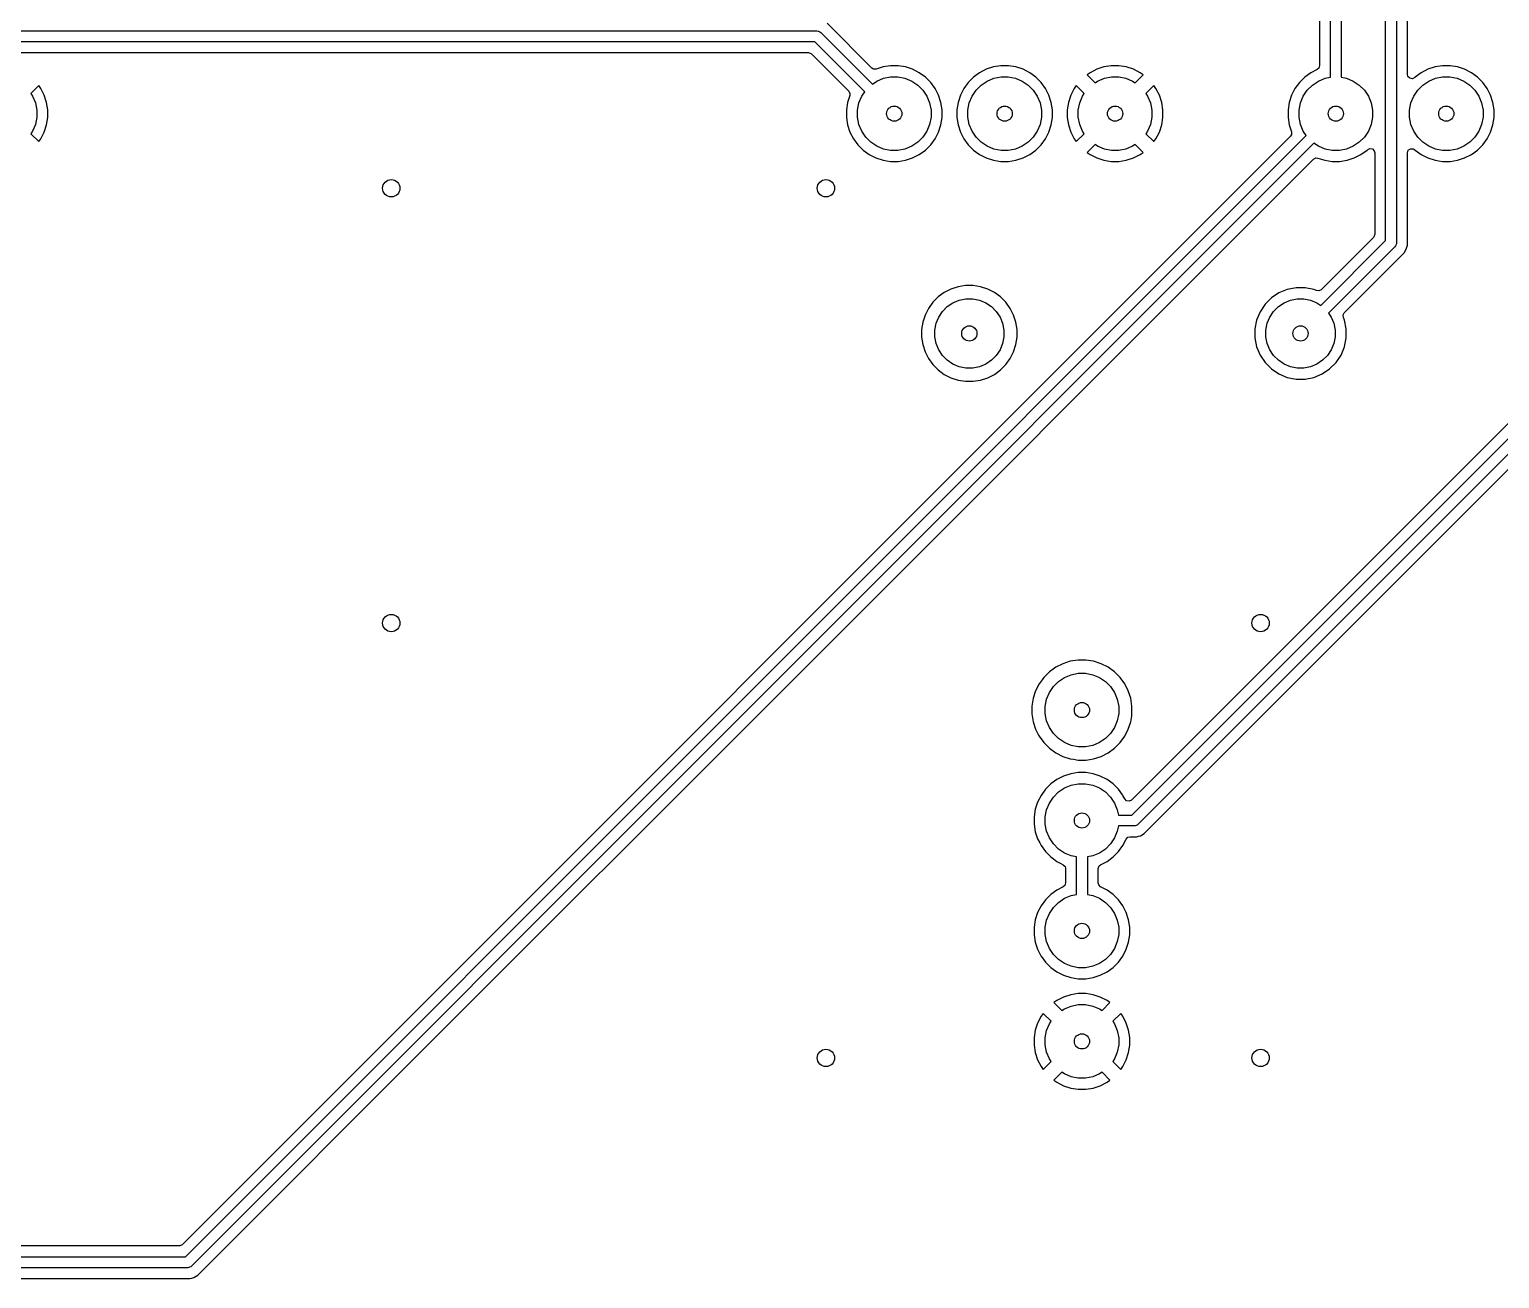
# Model space of a CAD drawing. Extents: x 0 to 130, y -140 to 0.
# Drawn here: x 79.17 to 113, y -105.08 to -76.35 of the extents above; entities that cross this region are included whole.
import ezdxf

# ---------------------------------------------------------------- set-up
doc = ezdxf.new("R2010")
doc.units = 0
doc.layers.add('BLACK', color=7, linetype='CONTINUOUS')

msp = doc.modelspace()

# ---------------------------------------------------------------- linework, layer by layer
at = {"layer": 'BLACK', "linetype": 'CONTINUOUS'}
for p, q in [((110.377, -81.204024), (110.377, -64.492776)), ((110.627, -64.441), (110.627, -81.2558)), ((110.8775, -77.383151), (110.8775, -64.697545)), ((108.8565, -75.369264), (108.8565, -77.179539)), ((109.107, -77.446384), (109.107, -75.108481)), ((109.357, -75.108481), (109.357, -77.446384)), ((61.605604, -76.381), (97.294, -76.381)), ((97.294, -76.381), (97.318386, -76.383402)), ((97.318386, -76.383402), (97.318387, -76.383402)), ((97.318387, -76.383402), (97.331584, -76.388868)), ((97.331584, -76.388868), (97.363446, -76.402066)), ((97.363446, -76.402066), (97.363451, -76.402071)), ((97.363451, -76.402071), (97.382388, -76.417612)), ((97.382388, -76.417612), (98.568104, -77.603328)), ((98.556547, -77.23751), (97.524563, -76.205526)), ((97.242224, -76.631), (61.65738, -76.631)), ((98.391328, -77.780104), (97.242224, -76.631)), ((61.802149, -76.8815), (97.097455, -76.8815)), ((97.097455, -76.8815), (97.155646, -76.900407)), ((97.155646, -76.900407), (97.167459, -76.910496)), ((97.167459, -76.910496), (98.02551, -77.768547)), ((98.595959, -77.261661), (98.556547, -77.23751)), ((98.657144, -77.261661), (98.595959, -77.261661)), ((98.814301, -77.210597), (98.657144, -77.261661)), ((98.985386, -77.1835), (98.814301, -77.210597)), ((98.825258, -77.470601), (98.988685, -77.438093)), ((98.985389, -77.1835), (98.985386, -77.1835)), ((99.158611, -77.1835), (98.985389, -77.1835)), ((98.988685, -77.438093), (99.155315, -77.438093)), ((99.155315, -77.438093), (99.318742, -77.470601)), ((99.158614, -77.1835), (99.158611, -77.1835)), ((99.329702, -77.210597), (99.158614, -77.1835)), ((99.329706, -77.210598), (99.329702, -77.210597)), ((99.494438, -77.264123), (99.329706, -77.210598)), ((99.494441, -77.264125), (99.494438, -77.264123)), ((99.648785, -77.342766), (99.494441, -77.264125)), ((99.648787, -77.342767), (99.648785, -77.342766)), ((99.648788, -77.342768), (99.648787, -77.342767)), ((99.788928, -77.444586), (99.648788, -77.342768)), ((99.911414, -77.567072), (99.788928, -77.444586)), ((100.895073, -77.444585), (100.772585, -77.567073)), ((101.035214, -77.342766), (100.895073, -77.444585)), ((101.189558, -77.264125), (101.035214, -77.342766)), ((101.189561, -77.264123), (101.189558, -77.264125)), ((101.354293, -77.210598), (101.189561, -77.264123)), ((101.354297, -77.210597), (101.354293, -77.210598)), ((101.525386, -77.1835), (101.354297, -77.210597)), ((101.365258, -77.470601), (101.528685, -77.438093)), ((101.525389, -77.1835), (101.525386, -77.1835)), ((101.698611, -77.1835), (101.525389, -77.1835)), ((101.528685, -77.438093), (101.695315, -77.438093)), ((101.695315, -77.438093), (101.858742, -77.470601)), ((101.698614, -77.1835), (101.698611, -77.1835)), ((101.869702, -77.210597), (101.698614, -77.1835)), ((101.869706, -77.210598), (101.869702, -77.210597)), ((102.034438, -77.264123), (101.869706, -77.210598)), ((102.034441, -77.264125), (102.034438, -77.264123)), ((102.188785, -77.342766), (102.034441, -77.264125)), ((102.188787, -77.342767), (102.188785, -77.342766)), ((102.188788, -77.342768), (102.188787, -77.342767)), ((102.328928, -77.444586), (102.188788, -77.342768)), ((102.451414, -77.567072), (102.328928, -77.444586)), ((103.575473, -77.343196), (103.507829, -77.392341)), ((103.507829, -77.392341), (103.690493, -77.575005)), ((103.729751, -77.264588), (103.575473, -77.343196)), ((103.89442, -77.211084), (103.729751, -77.264588)), ((104.065425, -77.184), (103.89442, -77.211084)), ((103.905258, -77.470601), (104.068685, -77.438093)), ((104.238575, -77.184), (104.065425, -77.184)), ((104.068685, -77.438093), (104.235315, -77.438093)), ((104.235315, -77.438093), (104.398742, -77.470601)), ((104.409579, -77.211084), (104.238575, -77.184)), ((104.574248, -77.264588), (104.409579, -77.211084)), ((104.728523, -77.343195), (104.574248, -77.264588)), ((104.613505, -77.575004), (104.796169, -77.392341)), ((104.796169, -77.392341), (104.728523, -77.343195)), ((108.515073, -77.444585), (108.392585, -77.567073)), ((108.655214, -77.342766), (108.515073, -77.444585)), ((108.802445, -77.267749), (108.655214, -77.342766)), ((108.837593, -77.23773), (108.802445, -77.267749)), ((108.8565, -77.179539), (108.837593, -77.23773)), ((108.985258, -77.470601), (109.107, -77.446384)), ((109.357, -77.446384), (109.478742, -77.470601)), ((110.88829, -77.428096), (110.8775, -77.383151)), ((110.931555, -77.471361), (110.88829, -77.428096)), ((111.046501, -77.453156), (110.991987, -77.480932)), ((111.055072, -77.444586), (111.046501, -77.453156)), ((111.059537, -77.441342), (111.055072, -77.444586)), ((111.195214, -77.342766), (111.059537, -77.441342)), ((111.349558, -77.264125), (111.195214, -77.342766)), ((111.349561, -77.264123), (111.349558, -77.264125)), ((111.514293, -77.210598), (111.349561, -77.264123)), ((111.514297, -77.210597), (111.514293, -77.210598)), ((111.685386, -77.1835), (111.514297, -77.210597)), ((111.525258, -77.470601), (111.688685, -77.438093)), ((111.685389, -77.1835), (111.685386, -77.1835)), ((111.858611, -77.1835), (111.685389, -77.1835)), ((111.688685, -77.438093), (111.855315, -77.438093)), ((111.855315, -77.438093), (112.018742, -77.470601)), ((111.858614, -77.1835), (111.858611, -77.1835)), ((112.029702, -77.210597), (111.858614, -77.1835)), ((112.029706, -77.210598), (112.029702, -77.210597)), ((112.194438, -77.264123), (112.029706, -77.210598)), ((112.194441, -77.264125), (112.194438, -77.264123)), ((112.348785, -77.342766), (112.194441, -77.264125)), ((112.348787, -77.342767), (112.348785, -77.342766)), ((112.348788, -77.342768), (112.348787, -77.342767)), ((112.488928, -77.444586), (112.348788, -77.342768)), ((112.611414, -77.567072), (112.488928, -77.444586)), ((79.389657, -77.639829), (79.206993, -77.822491)), ((79.438801, -77.707471), (79.389657, -77.639829)), ((79.438804, -77.707475), (79.438801, -77.707471)), ((79.517411, -77.861751), (79.438804, -77.707475)), ((98.02551, -77.768547), (98.053287, -77.823064)), ((98.322367, -77.883313), (98.391328, -77.780104)), ((98.568104, -77.603328), (98.671313, -77.534367)), ((98.671313, -77.534367), (98.825258, -77.470601)), ((99.318742, -77.470601), (99.472687, -77.534367)), ((99.472687, -77.534367), (99.611234, -77.626941)), ((99.611234, -77.626941), (99.729059, -77.744766)), ((99.729059, -77.744766), (99.821633, -77.883313)), ((100.013232, -77.707212), (99.911414, -77.567072)), ((100.091873, -77.861555), (100.013232, -77.707212)), ((100.670766, -77.707214), (100.592125, -77.861558)), ((100.772585, -77.567073), (100.670766, -77.707214)), ((100.862367, -77.883313), (100.954941, -77.744766)), ((100.954941, -77.744766), (101.072766, -77.626941)), ((101.072766, -77.626941), (101.211313, -77.534367)), ((101.211313, -77.534367), (101.365258, -77.470601)), ((101.858742, -77.470601), (102.012687, -77.534367)), ((102.012687, -77.534367), (102.151234, -77.626941)), ((102.151234, -77.626941), (102.269059, -77.744766)), ((102.269059, -77.744766), (102.361633, -77.883313)), ((102.553232, -77.707212), (102.451414, -77.567072)), ((102.631873, -77.861555), (102.553232, -77.707212)), ((103.211196, -77.707473), (103.132588, -77.861751)), ((103.26034, -77.639829), (103.211196, -77.707473)), ((103.443005, -77.822493), (103.26034, -77.639829)), ((103.690493, -77.575005), (103.751313, -77.534367)), ((103.751313, -77.534367), (103.905258, -77.470601)), ((104.398742, -77.470601), (104.552687, -77.534367)), ((104.552687, -77.534367), (104.613505, -77.575004)), ((105.043657, -77.639829), (104.860993, -77.822491)), ((105.092801, -77.707471), (105.043657, -77.639829)), ((105.092804, -77.707475), (105.092801, -77.707471)), ((105.171411, -77.861751), (105.092804, -77.707475)), ((108.290766, -77.707214), (108.212125, -77.861558)), ((108.392585, -77.567073), (108.290766, -77.707214)), ((108.482367, -77.883313), (108.574941, -77.744766)), ((108.574941, -77.744766), (108.692766, -77.626941)), ((108.692766, -77.626941), (108.831313, -77.534367)), ((108.831313, -77.534367), (108.985258, -77.470601)), ((109.478742, -77.470601), (109.632687, -77.534367)), ((109.632687, -77.534367), (109.771234, -77.626941)), ((109.771234, -77.626941), (109.889059, -77.744766)), ((109.889059, -77.744766), (109.981633, -77.883313)), ((110.991987, -77.480932), (110.931555, -77.471361)), ((111.022367, -77.883313), (111.114941, -77.744766)), ((111.114941, -77.744766), (111.232766, -77.626941)), ((111.232766, -77.626941), (111.371313, -77.534367)), ((111.371313, -77.534367), (111.525258, -77.470601)), ((112.018742, -77.470601), (112.172687, -77.534367)), ((112.172687, -77.534367), (112.311234, -77.626941)), ((112.311234, -77.626941), (112.429059, -77.744766)), ((112.429059, -77.744766), (112.521633, -77.883313)), ((112.713232, -77.707212), (112.611414, -77.567072)), ((112.791873, -77.861555), (112.713232, -77.707212)), ((79.206993, -77.822491), (79.247633, -77.883313)), ((79.247633, -77.883313), (79.311399, -78.037258)), ((79.311399, -78.037258), (79.343907, -78.200685)), ((79.570915, -78.02642), (79.517411, -77.861751)), ((79.598, -78.197424), (79.570915, -78.02642)), ((97.998597, -78.026301), (97.9715, -78.197385)), ((98.049661, -77.869144), (97.998597, -78.026301)), ((98.053287, -77.823064), (98.049661, -77.869144)), ((98.226093, -78.200685), (98.258601, -78.037258)), ((98.258601, -78.037258), (98.322367, -77.883313)), ((99.821633, -77.883313), (99.885399, -78.037258)), ((99.885399, -78.037258), (99.917907, -78.200685)), ((100.091873, -77.861557), (100.091873, -77.861555)), ((100.091874, -77.861558), (100.091873, -77.861557)), ((100.091876, -77.861561), (100.091874, -77.861558)), ((100.145401, -78.026293), (100.091876, -77.861561)), ((100.145402, -78.026297), (100.145401, -78.026293)), ((100.1725, -78.197385), (100.145402, -78.026297)), ((100.538597, -78.026297), (100.5115, -78.197385)), ((100.538598, -78.026293), (100.538597, -78.026297)), ((100.592123, -77.861561), (100.538598, -78.026293)), ((100.592125, -77.861558), (100.592123, -77.861561)), ((100.766093, -78.200685), (100.798601, -78.037258)), ((100.798601, -78.037258), (100.862367, -77.883313)), ((102.361633, -77.883313), (102.425399, -78.037258)), ((102.425399, -78.037258), (102.457907, -78.200685)), ((102.631873, -77.861557), (102.631873, -77.861555)), ((102.631874, -77.861558), (102.631873, -77.861557)), ((102.631876, -77.861561), (102.631874, -77.861558)), ((102.685401, -78.026293), (102.631876, -77.861561)), ((102.685402, -78.026297), (102.685401, -78.026293)), ((102.7125, -78.197385), (102.685402, -78.026297)), ((103.079084, -78.02642), (103.052, -78.197424)), ((103.132588, -77.861751), (103.079084, -78.02642)), ((103.306093, -78.200685), (103.338601, -78.037258)), ((103.338601, -78.037258), (103.402367, -77.883313)), ((103.402367, -77.883313), (103.443005, -77.822493)), ((104.860993, -77.822491), (104.901633, -77.883313)), ((104.901633, -77.883313), (104.965399, -78.037258)), ((104.965399, -78.037258), (104.997907, -78.200685)), ((105.224915, -78.02642), (105.171411, -77.861751)), ((105.252, -78.197424), (105.224915, -78.02642)), ((108.158597, -78.026297), (108.1315, -78.197385)), ((108.158598, -78.026293), (108.158597, -78.026297)), ((108.212123, -77.861561), (108.158598, -78.026293)), ((108.212125, -77.861558), (108.212123, -77.861561)), ((108.386093, -78.200685), (108.418601, -78.037258)), ((108.418601, -78.037258), (108.482367, -77.883313)), ((109.981633, -77.883313), (110.045399, -78.037258)), ((110.045399, -78.037258), (110.077907, -78.200685)), ((110.926093, -78.200685), (110.958601, -78.037258)), ((110.958601, -78.037258), (111.022367, -77.883313)), ((112.521633, -77.883313), (112.585399, -78.037258)), ((112.585399, -78.037258), (112.617907, -78.200685)), ((112.791873, -77.861557), (112.791873, -77.861555)), ((112.791874, -77.861558), (112.791873, -77.861557)), ((112.791876, -77.861561), (112.791874, -77.861558)), ((112.845401, -78.026293), (112.791876, -77.861561)), ((112.845402, -78.026297), (112.845401, -78.026293)), ((112.8725, -78.197385), (112.845402, -78.026297)), ((79.343907, -78.367315), (79.311399, -78.530742)), ((79.343907, -78.200685), (79.343907, -78.367315)), ((79.570915, -78.541579), (79.598, -78.370575)), ((79.598, -78.370575), (79.598, -78.197424)), ((97.9715, -78.197385), (97.9715, -78.370614)), ((97.9715, -78.370614), (97.998597, -78.541702)), ((98.226093, -78.367315), (98.226093, -78.200685)), ((98.258601, -78.530742), (98.226093, -78.367315)), ((99.917907, -78.367315), (99.885399, -78.530742)), ((99.917907, -78.200685), (99.917907, -78.367315)), ((100.145402, -78.541702), (100.1725, -78.370614)), ((100.1725, -78.370614), (100.1725, -78.197385)), ((100.5115, -78.197385), (100.5115, -78.370614)), ((100.5115, -78.370614), (100.538597, -78.541702)), ((100.766093, -78.367315), (100.766093, -78.200685)), ((100.798601, -78.530742), (100.766093, -78.367315)), ((102.457907, -78.367315), (102.425399, -78.530742)), ((102.457907, -78.200685), (102.457907, -78.367315)), ((102.685402, -78.541702), (102.7125, -78.370614)), ((102.7125, -78.197424), (102.7125, -78.197385)), ((102.7125, -78.370614), (102.7125, -78.197424)), ((103.052, -78.197424), (103.052, -78.370575)), ((103.052, -78.370575), (103.079084, -78.541579)), ((103.306093, -78.367315), (103.306093, -78.200685)), ((103.338601, -78.530742), (103.306093, -78.367315)), ((104.997907, -78.367315), (104.965399, -78.530742)), ((104.997907, -78.200685), (104.997907, -78.367315)), ((105.224915, -78.541579), (105.252, -78.370575)), ((105.252, -78.370575), (105.252, -78.197424)), ((108.1315, -78.197385), (108.1315, -78.370614)), ((108.1315, -78.370614), (108.158597, -78.541698)), ((108.386093, -78.367315), (108.386093, -78.200685)), ((108.418601, -78.530742), (108.386093, -78.367315)), ((110.077907, -78.367315), (110.045399, -78.530742)), ((110.077907, -78.200685), (110.077907, -78.367315)), ((110.926093, -78.367315), (110.926093, -78.200685)), ((110.958601, -78.530742), (110.926093, -78.367315)), ((112.617907, -78.367315), (112.585399, -78.530742)), ((112.617907, -78.200685), (112.617907, -78.367315)), ((112.845402, -78.541702), (112.8725, -78.370614)), ((112.8725, -78.197424), (112.8725, -78.197385)), ((112.8725, -78.370614), (112.8725, -78.197424)), ((79.247633, -78.684687), (79.206994, -78.745506)), ((79.206994, -78.745506), (79.389657, -78.928169)), ((79.311399, -78.530742), (79.247633, -78.684687)), ((79.438805, -78.860522), (79.517411, -78.706248)), ((79.517411, -78.706248), (79.570915, -78.541579)), ((108.185509, -78.799452), (82.689459, -104.295504)), ((82.764224, -104.575), (108.551328, -78.787894)), ((97.998597, -78.541702), (97.998598, -78.541706)), ((97.998598, -78.541706), (98.052123, -78.706438)), ((98.052123, -78.706438), (98.052125, -78.706441)), ((98.052125, -78.706441), (98.052126, -78.706444)), ((98.052126, -78.706444), (98.052127, -78.706445)), ((98.052127, -78.706445), (98.130768, -78.860788)), ((98.322367, -78.684687), (98.258601, -78.530742)), ((98.414941, -78.823234), (98.322367, -78.684687)), ((99.821633, -78.684687), (99.729059, -78.823234)), ((99.885399, -78.530742), (99.821633, -78.684687)), ((100.013232, -78.860788), (100.091873, -78.706445)), ((100.091873, -78.706445), (100.091874, -78.70644)), ((100.091874, -78.70644), (100.091876, -78.706438)), ((100.091876, -78.706438), (100.145401, -78.541706)), ((100.145401, -78.541706), (100.145402, -78.541702)), ((100.538597, -78.541702), (100.538598, -78.541706)), ((100.538598, -78.541706), (100.592123, -78.706438)), ((100.592123, -78.706438), (100.592125, -78.706441)), ((100.592125, -78.706441), (100.592126, -78.706444)), ((100.592126, -78.706444), (100.592127, -78.706445)), ((100.592127, -78.706445), (100.670768, -78.860788)), ((100.862367, -78.684687), (100.798601, -78.530742)), ((100.954941, -78.823234), (100.862367, -78.684687)), ((102.361633, -78.684687), (102.269059, -78.823234)), ((102.425399, -78.530742), (102.361633, -78.684687)), ((102.553232, -78.860788), (102.631873, -78.706445)), ((102.631873, -78.706445), (102.631874, -78.70644)), ((102.631874, -78.70644), (102.631876, -78.706438)), ((102.631876, -78.706438), (102.685401, -78.541706)), ((102.685401, -78.541706), (102.685402, -78.541702)), ((103.079084, -78.541579), (103.132588, -78.706248)), ((103.132588, -78.706248), (103.211195, -78.860523)), ((103.260341, -78.928169), (103.443004, -78.745505)), ((103.402367, -78.684687), (103.338601, -78.530742)), ((103.443004, -78.745505), (103.402367, -78.684687)), ((104.901633, -78.684687), (104.860994, -78.745506)), ((104.860994, -78.745506), (105.043657, -78.928169)), ((104.965399, -78.530742), (104.901633, -78.684687)), ((105.092805, -78.860522), (105.171411, -78.706248)), ((105.171411, -78.706248), (105.224915, -78.541579)), ((108.158597, -78.541698), (108.20966, -78.698855)), ((108.20966, -78.760041), (108.185509, -78.799452)), ((108.20966, -78.698855), (108.20966, -78.760041)), ((108.482367, -78.684687), (108.418601, -78.530742)), ((108.551328, -78.787894), (108.482367, -78.684687)), ((109.981633, -78.684687), (109.889059, -78.823234)), ((110.045399, -78.530742), (109.981633, -78.684687)), ((111.022367, -78.684687), (110.958601, -78.530742)), ((111.114941, -78.823234), (111.022367, -78.684687)), ((112.521633, -78.684687), (112.429059, -78.823234)), ((112.585399, -78.530742), (112.521633, -78.684687)), ((112.713232, -78.860788), (112.791873, -78.706445)), ((112.791873, -78.706445), (112.791874, -78.70644)), ((112.791874, -78.70644), (112.791876, -78.706438)), ((112.791876, -78.706438), (112.845401, -78.541706)), ((112.845401, -78.541706), (112.845402, -78.541702)), ((79.389657, -78.928169), (79.438805, -78.860522)), ((108.728105, -78.964671), (82.904388, -104.788388)), ((98.130768, -78.860788), (98.232586, -79.000928)), ((98.232586, -79.000928), (98.355072, -79.123414)), ((98.355072, -79.123414), (98.495212, -79.225232)), ((98.532766, -78.941059), (98.414941, -78.823234)), ((98.671313, -79.033633), (98.532766, -78.941059)), ((98.825258, -79.097399), (98.671313, -79.033633)), ((98.988685, -79.129907), (98.825258, -79.097399)), ((99.155315, -79.129907), (98.988685, -79.129907)), ((99.318742, -79.097399), (99.155315, -79.129907)), ((99.472687, -79.033633), (99.318742, -79.097399)), ((99.611234, -78.941059), (99.472687, -79.033633)), ((99.729059, -78.823234), (99.611234, -78.941059)), ((99.648788, -79.225232), (99.788928, -79.123414)), ((99.788928, -79.123414), (99.911414, -79.000928)), ((99.911414, -79.000928), (100.013232, -78.860788)), ((100.670768, -78.860788), (100.772586, -79.000928)), ((100.772586, -79.000928), (100.895072, -79.123414)), ((100.895072, -79.123414), (101.035212, -79.225232)), ((101.072766, -78.941059), (100.954941, -78.823234)), ((101.211313, -79.033633), (101.072766, -78.941059)), ((101.365258, -79.097399), (101.211313, -79.033633)), ((101.528685, -79.129907), (101.365258, -79.097399)), ((101.695315, -79.129907), (101.528685, -79.129907)), ((101.858742, -79.097399), (101.695315, -79.129907)), ((102.012687, -79.033633), (101.858742, -79.097399)), ((102.151234, -78.941059), (102.012687, -79.033633)), ((102.269059, -78.823234), (102.151234, -78.941059)), ((102.188788, -79.225232), (102.328928, -79.123414)), ((102.328928, -79.123414), (102.451414, -79.000928)), ((102.451414, -79.000928), (102.553232, -78.860788)), ((103.211195, -78.860523), (103.260341, -78.928169)), ((103.690491, -78.992993), (103.507829, -79.175657)), ((103.751313, -79.033633), (103.690491, -78.992993)), ((103.905258, -79.097399), (103.751313, -79.033633)), ((104.068685, -79.129907), (103.905258, -79.097399)), ((104.235315, -79.129907), (104.068685, -79.129907)), ((104.398742, -79.097399), (104.235315, -79.129907)), ((104.552687, -79.033633), (104.398742, -79.097399)), ((104.613506, -78.992994), (104.552687, -79.033633)), ((104.796169, -79.175657), (104.613506, -78.992994)), ((105.043657, -78.928169), (105.092805, -78.860522)), ((108.831313, -79.033633), (108.728105, -78.964671)), ((108.985258, -79.097399), (108.831313, -79.033633)), ((109.148685, -79.129907), (108.985258, -79.097399)), ((109.315315, -79.129907), (109.148685, -79.129907)), ((109.478742, -79.097399), (109.315315, -79.129907)), ((109.632687, -79.033633), (109.478742, -79.097399)), ((109.771234, -78.941059), (109.632687, -79.033633)), ((109.889059, -78.823234), (109.771234, -78.941059)), ((109.808788, -79.225232), (109.948928, -79.123414)), ((109.948928, -79.123414), (109.957498, -79.114843)), ((109.957498, -79.114843), (110.012013, -79.087068)), ((110.012013, -79.087068), (110.072445, -79.096639)), ((110.072445, -79.096639), (110.11571, -79.139904)), ((110.11571, -79.139904), (110.1265, -79.184849)), ((110.8775, -79.184849), (110.896407, -79.126658)), ((110.896407, -79.126658), (110.945907, -79.090694)), ((110.945907, -79.090694), (111.007093, -79.090694)), ((111.007093, -79.090694), (111.046501, -79.114843)), ((111.046501, -79.114843), (111.055072, -79.123414)), ((111.055072, -79.123414), (111.195212, -79.225232)), ((111.232766, -78.941059), (111.114941, -78.823234)), ((111.371313, -79.033633), (111.232766, -78.941059)), ((111.525258, -79.097399), (111.371313, -79.033633)), ((111.688685, -79.129907), (111.525258, -79.097399)), ((111.855315, -79.129907), (111.688685, -79.129907)), ((112.018742, -79.097399), (111.855315, -79.129907)), ((112.172687, -79.033633), (112.018742, -79.097399)), ((112.311234, -78.941059), (112.172687, -79.033633)), ((112.429059, -78.823234), (112.311234, -78.941059)), ((112.348788, -79.225232), (112.488928, -79.123414)), ((112.488928, -79.123414), (112.611414, -79.000928)), ((112.611414, -79.000928), (112.713232, -78.860788)), ((96.137586, -91.90945), (108.716548, -79.330487)), ((98.495212, -79.225232), (98.649555, -79.303873)), ((98.649555, -79.303873), (98.649557, -79.303873)), ((98.649557, -79.303873), (98.649558, -79.303874)), ((98.649558, -79.303874), (98.649561, -79.303876)), ((98.649561, -79.303876), (98.814293, -79.357401)), ((98.814293, -79.357401), (98.814297, -79.357402)), ((98.814297, -79.357402), (98.985386, -79.3845)), ((98.985386, -79.3845), (98.985389, -79.3845)), ((98.985389, -79.3845), (99.158614, -79.3845)), ((99.158614, -79.3845), (99.329702, -79.357402)), ((99.329702, -79.357402), (99.329706, -79.357401)), ((99.329706, -79.357401), (99.494438, -79.303876)), ((99.494438, -79.303876), (99.49444, -79.303874)), ((99.49444, -79.303874), (99.494445, -79.303873)), ((99.494445, -79.303873), (99.648788, -79.225232)), ((101.035212, -79.225232), (101.189555, -79.303873)), ((101.189555, -79.303873), (101.189557, -79.303873)), ((101.189557, -79.303873), (101.189558, -79.303874)), ((101.189558, -79.303874), (101.189561, -79.303876)), ((101.189561, -79.303876), (101.354293, -79.357401)), ((101.354293, -79.357401), (101.354297, -79.357402)), ((101.354297, -79.357402), (101.525386, -79.3845)), ((101.525386, -79.3845), (101.525389, -79.3845)), ((101.525389, -79.3845), (101.698614, -79.3845)), ((101.698614, -79.3845), (101.869702, -79.357402)), ((101.869702, -79.357402), (101.869706, -79.357401)), ((101.869706, -79.357401), (102.034438, -79.303876)), ((102.034438, -79.303876), (102.03444, -79.303874)), ((102.03444, -79.303874), (102.034445, -79.303873)), ((102.034445, -79.303873), (102.188788, -79.225232)), ((103.507829, -79.175657), (103.575471, -79.224801)), ((103.575471, -79.224801), (103.575475, -79.224804)), ((103.575475, -79.224804), (103.729751, -79.303411)), ((103.729751, -79.303411), (103.89442, -79.356915)), ((103.89442, -79.356915), (104.065425, -79.384)), ((104.065425, -79.384), (104.238575, -79.384)), ((104.238575, -79.384), (104.409579, -79.356915)), ((104.409579, -79.356915), (104.574248, -79.303411)), ((104.574248, -79.303411), (104.728522, -79.224805)), ((104.728522, -79.224805), (104.796169, -79.175657)), ((108.716548, -79.330487), (108.771063, -79.302712)), ((108.771063, -79.302712), (108.817143, -79.306339)), ((108.817143, -79.306339), (108.974293, -79.357401)), ((108.974293, -79.357401), (108.974297, -79.357402)), ((108.974297, -79.357402), (109.145386, -79.3845)), ((109.145386, -79.3845), (109.145389, -79.3845)), ((109.145389, -79.3845), (109.318614, -79.3845)), ((109.318614, -79.3845), (109.489702, -79.357402)), ((109.489702, -79.357402), (109.489706, -79.357401)), ((109.489706, -79.357401), (109.654438, -79.303876)), ((109.654438, -79.303876), (109.65444, -79.303874)), ((109.65444, -79.303874), (109.654445, -79.303873)), ((109.654445, -79.303873), (109.808788, -79.225232)), ((110.1265, -79.184849), (110.1265, -81.059254)), ((110.8775, -81.305235), (110.8775, -79.184849)), ((111.195212, -79.225232), (111.349555, -79.303873)), ((111.349555, -79.303873), (111.349557, -79.303873)), ((111.349557, -79.303873), (111.349558, -79.303874)), ((111.349558, -79.303874), (111.349561, -79.303876)), ((111.349561, -79.303876), (111.514293, -79.357401)), ((111.514293, -79.357401), (111.514297, -79.357402)), ((111.514297, -79.357402), (111.685386, -79.3845)), ((111.685386, -79.3845), (111.685389, -79.3845)), ((111.685389, -79.3845), (111.858614, -79.3845)), ((111.858614, -79.3845), (112.029702, -79.357402)), ((112.029702, -79.357402), (112.029706, -79.357401)), ((112.029706, -79.357401), (112.194438, -79.303876)), ((112.194438, -79.303876), (112.19444, -79.303874)), ((112.19444, -79.303874), (112.194445, -79.303873)), ((112.194445, -79.303873), (112.348788, -79.225232)), ((110.097504, -81.129258), (108.894492, -82.332269)), ((110.107593, -81.117445), (110.097504, -81.129258)), ((110.1265, -81.059254), (110.107593, -81.117445)), ((108.88722, -82.693803), (110.377, -81.204024)), ((110.590388, -81.344188), (109.063996, -82.870579)), ((109.425527, -82.863308), (110.802474, -81.486363)), ((110.605928, -81.325251), (110.590388, -81.344188)), ((110.605934, -81.325246), (110.605928, -81.325251)), ((110.624598, -81.280186), (110.605934, -81.325246)), ((110.627, -81.2558), (110.624598, -81.280186)), ((110.802474, -81.486363), (110.802475, -81.486362)), ((110.802475, -81.486362), (110.85191, -81.400738)), ((110.85191, -81.400738), (110.8775, -81.305235)), ((100.082273, -82.499185), (99.959785, -82.621673)), ((100.222414, -82.397366), (100.082273, -82.499185)), ((100.376758, -82.318725), (100.222414, -82.397366)), ((100.376761, -82.318723), (100.376758, -82.318725)), ((100.541493, -82.265198), (100.376761, -82.318723)), ((100.541497, -82.265197), (100.541493, -82.265198)), ((100.712586, -82.2381), (100.541497, -82.265197)), ((100.712589, -82.2381), (100.712586, -82.2381)), ((100.885811, -82.2381), (100.712589, -82.2381)), ((100.885814, -82.2381), (100.885811, -82.2381)), ((101.056902, -82.265197), (100.885814, -82.2381)), ((101.056906, -82.265198), (101.056902, -82.265197)), ((101.221638, -82.318723), (101.056906, -82.265198)), ((101.221641, -82.318725), (101.221638, -82.318723)), ((101.375985, -82.397366), (101.221641, -82.318725)), ((101.375987, -82.397367), (101.375985, -82.397366)), ((101.375988, -82.397368), (101.375987, -82.397367)), ((101.516128, -82.499186), (101.375988, -82.397368)), ((101.638614, -82.621672), (101.516128, -82.499186)), ((116.193504, -82.40754), (104.531073, -94.06997)), ((104.540305, -94.415), (116.473, -82.482304)), ((107.749548, -82.52262), (107.60322, -82.668948)), ((107.921602, -82.407658), (107.749548, -82.52262)), ((108.112781, -82.328469), (107.921602, -82.407658)), ((108.315732, -82.2881), (108.112781, -82.328469)), ((108.315735, -82.2881), (108.315732, -82.2881)), ((108.522665, -82.2881), (108.315735, -82.2881)), ((108.522667, -82.2881), (108.522665, -82.2881)), ((108.725618, -82.328469), (108.522667, -82.2881)), ((108.786604, -82.35373), (108.725618, -82.328469)), ((108.839975, -82.360046), (108.786604, -82.35373)), ((108.894492, -82.332269), (108.839975, -82.360046)), ((99.857966, -82.761814), (99.779325, -82.916158)), ((99.959785, -82.621673), (99.857966, -82.761814)), ((100.093663, -82.961483), (100.180792, -82.831085)), ((100.180792, -82.831085), (100.291685, -82.720192)), ((100.291685, -82.720192), (100.422083, -82.633063)), ((100.422083, -82.633063), (100.566972, -82.573048)), ((100.566972, -82.573048), (100.720786, -82.542452)), ((100.720786, -82.542452), (100.877614, -82.542452)), ((100.877614, -82.542452), (101.031428, -82.573048)), ((101.031428, -82.573048), (101.176317, -82.633063)), ((101.176317, -82.633063), (101.306715, -82.720192)), ((101.306715, -82.720192), (101.417608, -82.831085)), ((101.417608, -82.831085), (101.504737, -82.961483)), ((101.740432, -82.761812), (101.638614, -82.621672)), ((101.819073, -82.916155), (101.740432, -82.761812)), ((116.686388, -82.62247), (104.680469, -94.628388)), ((107.488258, -82.841002), (107.409069, -83.032181)), ((107.60322, -82.668948), (107.488258, -82.841002)), ((107.713663, -82.961483), (107.800792, -82.831085)), ((107.800792, -82.831085), (107.911685, -82.720192)), ((107.911685, -82.720192), (108.042083, -82.633063)), ((108.042083, -82.633063), (108.186972, -82.573048)), ((108.186972, -82.573048), (108.340786, -82.542452)), ((108.340786, -82.542452), (108.497614, -82.542452)), ((108.497614, -82.542452), (108.651428, -82.573048)), ((108.651428, -82.573048), (108.796317, -82.633063)), ((108.796317, -82.633063), (108.88722, -82.693803)), ((109.019733, -90.643385), (116.898474, -82.764644)), ((109.399268, -82.910199), (109.425527, -82.863308)), ((99.725797, -83.080897), (99.6987, -83.251985)), ((99.725798, -83.080893), (99.725797, -83.080897)), ((99.779323, -82.916161), (99.725798, -83.080893)), ((99.779325, -82.916158), (99.779323, -82.916161)), ((100.003052, -83.260186), (100.033648, -83.106372)), ((100.033648, -83.106372), (100.093663, -82.961483)), ((101.504737, -82.961483), (101.564752, -83.106372)), ((101.564752, -83.106372), (101.595348, -83.260186)), ((101.819073, -82.916157), (101.819073, -82.916155)), ((101.819074, -82.916158), (101.819073, -82.916157)), ((101.819076, -82.916161), (101.819074, -82.916158)), ((101.872601, -83.080893), (101.819076, -82.916161)), ((101.872602, -83.080897), (101.872601, -83.080893)), ((101.8997, -83.251985), (101.872602, -83.080897)), ((107.409069, -83.032181), (107.3687, -83.235132)), ((107.623052, -83.260186), (107.653648, -83.106372)), ((107.653648, -83.106372), (107.713663, -82.961483)), ((109.063996, -82.870579), (109.124737, -82.961483)), ((109.124737, -82.961483), (109.184752, -83.106372)), ((109.184752, -83.106372), (109.215348, -83.260186)), ((109.404068, -82.971194), (109.399268, -82.910199)), ((109.42933, -83.03218), (109.404068, -82.971194)), ((109.4697, -83.235135), (109.42933, -83.03218)), ((99.6987, -83.251985), (99.6987, -83.425214)), ((99.6987, -83.425214), (99.725797, -83.596302)), ((100.003052, -83.417014), (100.003052, -83.260186)), ((100.033648, -83.570828), (100.003052, -83.417014)), ((101.595348, -83.417014), (101.564752, -83.570828)), ((101.595348, -83.260186), (101.595348, -83.417014)), ((101.872602, -83.596302), (101.8997, -83.425214)), ((101.8997, -83.425214), (101.8997, -83.251985)), ((107.3687, -83.235132), (107.3687, -83.442067)), ((107.3687, -83.442067), (107.409069, -83.645018)), ((107.623052, -83.417014), (107.623052, -83.260186)), ((107.653648, -83.570828), (107.623052, -83.417014)), ((109.215348, -83.417014), (109.184752, -83.570828)), ((109.215348, -83.260186), (109.215348, -83.417014)), ((109.42933, -83.64502), (109.4697, -83.442065)), ((109.4697, -83.442065), (109.4697, -83.235135)), ((99.725797, -83.596302), (99.725798, -83.596306)), ((99.725798, -83.596306), (99.779323, -83.761038)), ((99.779323, -83.761038), (99.779325, -83.761041)), ((99.779325, -83.761041), (99.835096, -83.8705)), ((99.835096, -83.8705), (99.857968, -83.915388)), ((100.093663, -83.715717), (100.033648, -83.570828)), ((100.180792, -83.846115), (100.093663, -83.715717)), ((100.291685, -83.957008), (100.180792, -83.846115)), ((101.417608, -83.846115), (101.306715, -83.957008)), ((101.504737, -83.715717), (101.417608, -83.846115)), ((101.564752, -83.570828), (101.504737, -83.715717)), ((101.740432, -83.915388), (101.819073, -83.761045)), ((101.819073, -83.761045), (101.819074, -83.76104)), ((101.819074, -83.76104), (101.819076, -83.761038)), ((101.819076, -83.761038), (101.872601, -83.596306)), ((101.872601, -83.596306), (101.872602, -83.596302)), ((107.409069, -83.645018), (107.488258, -83.836197)), ((107.488258, -83.836197), (107.60322, -84.008251)), ((107.713663, -83.715717), (107.653648, -83.570828)), ((107.800792, -83.846115), (107.713663, -83.715717)), ((107.911685, -83.957008), (107.800792, -83.846115)), ((109.037608, -83.846115), (108.926715, -83.957008)), ((109.124737, -83.715717), (109.037608, -83.846115)), ((109.184752, -83.570828), (109.124737, -83.715717)), ((109.235177, -84.008255), (109.350141, -83.836198)), ((109.350141, -83.836198), (109.42933, -83.64502)), ((99.857968, -83.915388), (99.959786, -84.055528)), ((99.959786, -84.055528), (100.082272, -84.178014)), ((100.082272, -84.178014), (100.222412, -84.279832)), ((100.422083, -84.044137), (100.291685, -83.957008)), ((100.566972, -84.104152), (100.422083, -84.044137)), ((100.720786, -84.134748), (100.566972, -84.104152)), ((100.877614, -84.134748), (100.720786, -84.134748)), ((101.031428, -84.104152), (100.877614, -84.134748)), ((101.176317, -84.044137), (101.031428, -84.104152)), ((101.306715, -83.957008), (101.176317, -84.044137)), ((101.375988, -84.279832), (101.516128, -84.178014)), ((101.516128, -84.178014), (101.638614, -84.055528)), ((101.638614, -84.055528), (101.740432, -83.915388)), ((107.60322, -84.008251), (107.603223, -84.008255)), ((107.603223, -84.008255), (107.749545, -84.154577)), ((107.749545, -84.154577), (107.921602, -84.269541)), ((108.042083, -84.044137), (107.911685, -83.957008)), ((108.186972, -84.104152), (108.042083, -84.044137)), ((108.340786, -84.134748), (108.186972, -84.104152)), ((108.497614, -84.134748), (108.340786, -84.134748)), ((108.651428, -84.104152), (108.497614, -84.134748)), ((108.796317, -84.044137), (108.651428, -84.104152)), ((108.926715, -83.957008), (108.796317, -84.044137)), ((108.916798, -84.269541), (109.088855, -84.154577)), ((109.088855, -84.154577), (109.235177, -84.008255)), ((100.222412, -84.279832), (100.376755, -84.358473)), ((100.376755, -84.358473), (100.376757, -84.358473)), ((100.376757, -84.358473), (100.376758, -84.358474)), ((100.376758, -84.358474), (100.376761, -84.358476)), ((100.376761, -84.358476), (100.541493, -84.412001)), ((100.541493, -84.412001), (100.541497, -84.412002)), ((100.541497, -84.412002), (100.712586, -84.4391)), ((100.712586, -84.4391), (100.712589, -84.4391)), ((100.712589, -84.4391), (100.885814, -84.4391)), ((100.885814, -84.4391), (101.056902, -84.412002)), ((101.056902, -84.412002), (101.056906, -84.412001)), ((101.056906, -84.412001), (101.221638, -84.358476)), ((101.221638, -84.358476), (101.22164, -84.358474)), ((101.22164, -84.358474), (101.221645, -84.358473)), ((101.221645, -84.358473), (101.375988, -84.279832)), ((107.921602, -84.269541), (108.11278, -84.34873)), ((108.11278, -84.34873), (108.315735, -84.3891)), ((108.315735, -84.3891), (108.315736, -84.3891)), ((108.315736, -84.3891), (108.522664, -84.3891)), ((108.522664, -84.3891), (108.522665, -84.3891)), ((108.522665, -84.3891), (108.72562, -84.34873)), ((108.72562, -84.34873), (108.916798, -84.269541)), ((104.892556, -94.770562), (109.019733, -90.643385)), ((102.948362, -90.933788), (102.787008, -91.016002)), ((103.120593, -90.877828), (102.948362, -90.933788)), ((103.299451, -90.8495), (103.120593, -90.877828)), ((103.299454, -90.8495), (103.299451, -90.8495)), ((103.480546, -90.8495), (103.299454, -90.8495)), ((103.480549, -90.8495), (103.480546, -90.8495)), ((103.659406, -90.877828), (103.480549, -90.8495)), ((103.831637, -90.933788), (103.659406, -90.877828)), ((103.992991, -91.016002), (103.831637, -90.933788)), ((102.471553, -91.306785), (102.406002, -91.397008)), ((102.512447, -91.250499), (102.471553, -91.306785)), ((102.640499, -91.122447), (102.512447, -91.250499)), ((102.728149, -91.058766), (102.640499, -91.122447)), ((102.787008, -91.016002), (102.728149, -91.058766)), ((102.850766, -91.342941), (102.989313, -91.250367)), ((102.989313, -91.250367), (103.143258, -91.186601)), ((103.143258, -91.186601), (103.306685, -91.154093)), ((103.306685, -91.154093), (103.473315, -91.154093)), ((103.473315, -91.154093), (103.636742, -91.186601)), ((103.636742, -91.186601), (103.790687, -91.250367)), ((103.790687, -91.250367), (103.929234, -91.342941)), ((103.992993, -91.016003), (103.992991, -91.016002)), ((103.992994, -91.016004), (103.992993, -91.016003)), ((104.139501, -91.122447), (103.992994, -91.016004)), ((104.267553, -91.250499), (104.139501, -91.122447)), ((104.373996, -91.397006), (104.267553, -91.250499)), ((102.323788, -91.558362), (102.267828, -91.730593)), ((102.406002, -91.397008), (102.323788, -91.558362)), ((102.576601, -91.753258), (102.640367, -91.599313)), ((102.640367, -91.599313), (102.732941, -91.460766)), ((102.732941, -91.460766), (102.850766, -91.342941)), ((103.929234, -91.342941), (104.047059, -91.460766)), ((104.047059, -91.460766), (104.139633, -91.599313)), ((104.139633, -91.599313), (104.203399, -91.753258)), ((104.456211, -91.558361), (104.373996, -91.397006)), ((104.512171, -91.730591), (104.456211, -91.558361)), ((88.513613, -99.533424), (96.137586, -91.90945)), ((102.267828, -91.730593), (102.2395, -91.90945)), ((102.2395, -91.90945), (102.2395, -92.090549)), ((102.544093, -91.916685), (102.576601, -91.753258)), ((102.544093, -92.083315), (102.544093, -91.916685)), ((104.203399, -91.753258), (104.235907, -91.916685)), ((104.235907, -91.916685), (104.235907, -92.083315)), ((104.512171, -91.730593), (104.512171, -91.730591)), ((104.5405, -91.90945), (104.512171, -91.730593)), ((104.5405, -92.090549), (104.5405, -91.90945)), ((102.2395, -92.090549), (102.267828, -92.269406)), ((102.267828, -92.269406), (102.323788, -92.441637)), ((102.576601, -92.246742), (102.544093, -92.083315)), ((102.640367, -92.400687), (102.576601, -92.246742)), ((104.203399, -92.246742), (104.139633, -92.400687)), ((104.235907, -92.083315), (104.203399, -92.246742)), ((104.456211, -92.441639), (104.512171, -92.269409)), ((104.512171, -92.269409), (104.533897, -92.132238)), ((104.533897, -92.132238), (104.5405, -92.090549)), ((102.323788, -92.441637), (102.392649, -92.576785)), ((102.392649, -92.576785), (102.406004, -92.602994)), ((102.406004, -92.602994), (102.512447, -92.749501)), ((102.732941, -92.539234), (102.640367, -92.400687)), ((102.850766, -92.657059), (102.732941, -92.539234)), ((102.989313, -92.749633), (102.850766, -92.657059)), ((103.929234, -92.657059), (103.790687, -92.749633)), ((104.047059, -92.539234), (103.929234, -92.657059)), ((104.139633, -92.400687), (104.047059, -92.539234)), ((104.267553, -92.749501), (104.373996, -92.602994)), ((104.373996, -92.602994), (104.456211, -92.441639)), ((102.512447, -92.749501), (102.640499, -92.877553)), ((102.640499, -92.877553), (102.787006, -92.983996)), ((102.787006, -92.983996), (102.948361, -93.066211)), ((103.143258, -92.813399), (102.989313, -92.749633)), ((103.306685, -92.845907), (103.143258, -92.813399)), ((103.473315, -92.845907), (103.306685, -92.845907)), ((103.636742, -92.813399), (103.473315, -92.845907)), ((103.790687, -92.749633), (103.636742, -92.813399)), ((103.831639, -93.066211), (103.992994, -92.983996)), ((103.992994, -92.983996), (104.139501, -92.877553)), ((104.139501, -92.877553), (104.267553, -92.749501)), ((102.948361, -93.066211), (103.120591, -93.122171)), ((103.120591, -93.122171), (103.192136, -93.133502)), ((103.192136, -93.133502), (103.299451, -93.1505)), ((103.299451, -93.1505), (103.299454, -93.1505)), ((103.299454, -93.1505), (103.480549, -93.1505)), ((103.480549, -93.1505), (103.569977, -93.136335)), ((103.569977, -93.136335), (103.659409, -93.122171)), ((103.659409, -93.122171), (103.831639, -93.066211)), ((102.813214, -93.598766), (102.673073, -93.700585)), ((102.967558, -93.520125), (102.813214, -93.598766)), ((102.967561, -93.520123), (102.967558, -93.520125)), ((103.132293, -93.466598), (102.967561, -93.520123)), ((103.132297, -93.466597), (103.132293, -93.466598)), ((103.303386, -93.4395), (103.132297, -93.466597)), ((103.303389, -93.4395), (103.303386, -93.4395)), ((103.476611, -93.4395), (103.303389, -93.4395)), ((103.476614, -93.4395), (103.476611, -93.4395)), ((103.647702, -93.466597), (103.476614, -93.4395)), ((103.647706, -93.466598), (103.647702, -93.466597)), ((103.812438, -93.520123), (103.647706, -93.466598)), ((103.812441, -93.520125), (103.812438, -93.520123)), ((103.966785, -93.598766), (103.812441, -93.520125)), ((103.966787, -93.598767), (103.966785, -93.598766)), ((103.966788, -93.598768), (103.966787, -93.598767)), ((104.106928, -93.700586), (103.966788, -93.598768)), ((102.448766, -93.963214), (102.370125, -94.117558)), ((102.550585, -93.823073), (102.448766, -93.963214)), ((102.673073, -93.700585), (102.550585, -93.823073)), ((102.640367, -94.139313), (102.732941, -94.000766)), ((102.732941, -94.000766), (102.850766, -93.882941)), ((102.850766, -93.882941), (102.989313, -93.790367)), ((102.989313, -93.790367), (103.143258, -93.726601)), ((103.143258, -93.726601), (103.306685, -93.694093)), ((103.306685, -93.694093), (103.473315, -93.694093)), ((103.473315, -93.694093), (103.636742, -93.726601)), ((103.636742, -93.726601), (103.790687, -93.790367)), ((103.790687, -93.790367), (103.929234, -93.882941)), ((103.929234, -93.882941), (104.047059, -94.000766)), ((104.047059, -94.000766), (104.139633, -94.139313)), ((104.229414, -93.823072), (104.106928, -93.700586)), ((104.323156, -93.952097), (104.229414, -93.823072)), ((104.331234, -93.963215), (104.323156, -93.952097)), ((104.331235, -93.963217), (104.331234, -93.963215)), ((104.372859, -94.04491), (104.331235, -93.963217)), ((102.316597, -94.282297), (102.2895, -94.453385)), ((102.316598, -94.282293), (102.316597, -94.282297)), ((102.370123, -94.117561), (102.316598, -94.282293)), ((102.370125, -94.117558), (102.370123, -94.117561)), ((102.544093, -94.456685), (102.576601, -94.293258)), ((102.576601, -94.293258), (102.640367, -94.139313)), ((104.139633, -94.139313), (104.203399, -94.293258)), ((104.203399, -94.293258), (104.227615, -94.415)), ((104.372859, -94.044911), (104.372859, -94.04491)), ((104.416124, -94.088176), (104.372859, -94.044911)), ((104.476556, -94.097747), (104.416124, -94.088176)), ((104.531073, -94.06997), (104.476556, -94.097747)), ((102.2895, -94.453385), (102.2895, -94.626614)), ((102.2895, -94.626614), (102.316597, -94.797702)), ((102.544093, -94.623315), (102.544093, -94.456685)), ((102.576601, -94.786742), (102.544093, -94.623315)), ((104.227615, -94.665), (104.203399, -94.786742)), ((104.227615, -94.415), (104.540305, -94.415)), ((104.592081, -94.665), (104.227615, -94.665)), ((104.616467, -94.662598), (104.592081, -94.665)), ((104.616468, -94.662598), (104.616467, -94.662598)), ((104.637932, -94.653707), (104.616468, -94.662598)), ((104.661527, -94.643934), (104.637932, -94.653707)), ((104.661532, -94.643928), (104.661527, -94.643934)), ((104.680469, -94.628388), (104.661532, -94.643928)), ((102.316597, -94.797702), (102.316598, -94.797706)), ((102.316598, -94.797706), (102.370123, -94.962438)), ((102.370123, -94.962438), (102.370125, -94.962441)), ((102.370125, -94.962441), (102.417869, -95.056146)), ((102.640367, -94.940687), (102.576601, -94.786742)), ((102.732941, -95.079234), (102.640367, -94.940687)), ((104.139633, -94.940687), (104.047059, -95.079234)), ((104.203399, -94.786742), (104.139633, -94.940687)), ((104.331232, -95.116788), (104.40625, -94.969554)), ((104.40625, -94.969554), (104.449514, -94.926291)), ((104.449514, -94.926291), (104.49446, -94.9155)), ((104.49446, -94.9155), (104.641517, -94.9155)), ((104.641517, -94.9155), (104.689267, -94.902705)), ((104.689267, -94.902705), (104.689268, -94.902705)), ((104.689268, -94.902705), (104.737015, -94.889911)), ((104.737014, -94.889911), (104.737019, -94.88991)), ((104.737015, -94.889911), (104.737014, -94.889911)), ((104.737019, -94.88991), (104.822643, -94.840475)), ((104.822643, -94.840475), (104.892556, -94.770562)), ((102.417869, -95.056146), (102.448768, -95.116788)), ((102.448768, -95.116788), (102.550586, -95.256928)), ((102.550586, -95.256928), (102.673072, -95.379414)), ((102.673072, -95.379414), (102.733356, -95.423213)), ((102.850766, -95.197059), (102.732941, -95.079234)), ((102.989313, -95.289633), (102.850766, -95.197059)), ((103.143258, -95.353399), (102.989313, -95.289633)), ((103.265, -95.377615), (103.143258, -95.353399)), ((103.265, -96.242384), (103.265, -95.377615)), ((103.636742, -95.353399), (103.515, -95.377615)), ((103.515, -95.377615), (103.515, -96.242384)), ((103.790687, -95.289633), (103.636742, -95.353399)), ((103.929234, -95.197059), (103.790687, -95.289633)), ((104.047059, -95.079234), (103.929234, -95.197059)), ((103.966788, -95.481232), (104.106928, -95.379414)), ((104.106928, -95.379414), (104.229414, -95.256928)), ((104.229414, -95.256928), (104.331232, -95.116788)), ((102.733356, -95.423213), (102.813213, -95.481233)), ((102.813213, -95.481233), (102.903916, -95.527447)), ((102.903916, -95.527447), (102.960445, -95.55625)), ((102.960445, -95.55625), (103.003709, -95.599514)), ((103.003709, -95.599514), (103.0145, -95.64446)), ((103.0145, -95.64446), (103.0145, -95.975539)), ((103.7655, -95.64446), (103.784407, -95.586269)), ((103.7655, -95.975539), (103.7655, -95.64446)), ((103.784407, -95.586269), (103.819554, -95.55625)), ((103.819554, -95.55625), (103.966788, -95.481232)), ((102.995593, -96.03373), (102.960445, -96.063749)), ((103.0145, -95.975539), (102.995593, -96.03373)), ((103.77629, -96.020484), (103.7655, -95.975539)), ((103.819555, -96.063749), (103.77629, -96.020484)), ((102.550585, -96.363073), (102.448766, -96.503214)), ((102.673073, -96.240585), (102.550585, -96.363073)), ((102.813214, -96.138766), (102.673073, -96.240585)), ((102.960445, -96.063749), (102.813214, -96.138766)), ((102.850766, -96.422941), (102.989313, -96.330367)), ((102.989313, -96.330367), (103.143258, -96.266601)), ((103.143258, -96.266601), (103.265, -96.242384)), ((103.515, -96.242384), (103.636742, -96.266601)), ((103.636742, -96.266601), (103.790687, -96.330367)), ((103.790687, -96.330367), (103.929234, -96.422941)), ((103.966785, -96.138766), (103.819555, -96.063749)), ((103.966787, -96.138767), (103.966785, -96.138766)), ((103.966788, -96.138768), (103.966787, -96.138767)), ((104.106928, -96.240586), (103.966788, -96.138768)), ((104.229414, -96.363072), (104.106928, -96.240586)), ((104.331232, -96.503212), (104.229414, -96.363072)), ((102.370123, -96.657561), (102.316598, -96.822293)), ((102.370125, -96.657558), (102.370123, -96.657561)), ((102.448766, -96.503214), (102.370125, -96.657558)), ((102.576601, -96.833258), (102.640367, -96.679313)), ((102.640367, -96.679313), (102.732941, -96.540766)), ((102.732941, -96.540766), (102.850766, -96.422941)), ((103.929234, -96.422941), (104.047059, -96.540766)), ((104.047059, -96.540766), (104.139633, -96.679313)), ((104.139633, -96.679313), (104.203399, -96.833258)), ((104.409873, -96.657555), (104.331232, -96.503212)), ((104.409873, -96.657557), (104.409873, -96.657555)), ((104.409874, -96.657558), (104.409873, -96.657557)), ((104.409876, -96.657561), (104.409874, -96.657558)), ((104.463401, -96.822293), (104.409876, -96.657561)), ((102.316597, -96.822297), (102.2895, -96.993385)), ((102.2895, -96.993385), (102.2895, -97.166614)), ((102.316598, -96.822293), (102.316597, -96.822297)), ((102.544093, -96.996685), (102.576601, -96.833258)), ((102.544093, -97.163315), (102.544093, -96.996685)), ((104.203399, -96.833258), (104.235907, -96.996685)), ((104.235907, -96.996685), (104.235907, -97.163315)), ((104.463402, -96.822297), (104.463401, -96.822293)), ((104.4905, -96.993385), (104.463402, -96.822297)), ((104.4905, -97.166614), (104.4905, -96.993385)), ((102.2895, -97.166614), (102.316597, -97.337702)), ((102.316597, -97.337702), (102.316598, -97.337706)), ((102.316598, -97.337706), (102.370123, -97.502438)), ((102.576601, -97.326742), (102.544093, -97.163315)), ((102.640367, -97.480687), (102.576601, -97.326742)), ((104.203399, -97.326742), (104.139633, -97.480687)), ((104.235907, -97.163315), (104.203399, -97.326742)), ((104.409876, -97.502438), (104.463401, -97.337706)), ((104.463401, -97.337706), (104.463402, -97.337702)), ((104.463402, -97.337702), (104.4905, -97.166614)), ((102.370123, -97.502438), (102.370125, -97.502441)), ((102.370125, -97.502441), (102.445835, -97.651033)), ((102.445835, -97.651033), (102.448768, -97.656788)), ((102.448768, -97.656788), (102.550586, -97.796928)), ((102.732941, -97.619234), (102.640367, -97.480687)), ((102.850766, -97.737059), (102.732941, -97.619234)), ((102.989313, -97.829633), (102.850766, -97.737059)), ((103.929234, -97.737059), (103.790687, -97.829633)), ((104.047059, -97.619234), (103.929234, -97.737059)), ((104.139633, -97.480687), (104.047059, -97.619234)), ((104.229414, -97.796928), (104.331232, -97.656788)), ((104.331232, -97.656788), (104.409873, -97.502445)), ((104.409873, -97.502445), (104.409874, -97.50244)), ((104.409874, -97.50244), (104.409876, -97.502438)), ((102.550586, -97.796928), (102.673072, -97.919414)), ((102.673072, -97.919414), (102.813212, -98.021232)), ((102.813212, -98.021232), (102.967555, -98.099873)), ((103.143258, -97.893399), (102.989313, -97.829633)), ((103.306685, -97.925907), (103.143258, -97.893399)), ((103.473315, -97.925907), (103.306685, -97.925907)), ((103.636742, -97.893399), (103.473315, -97.925907)), ((103.790687, -97.829633), (103.636742, -97.893399)), ((103.812445, -98.099873), (103.966788, -98.021232)), ((103.966788, -98.021232), (104.106928, -97.919414)), ((104.106928, -97.919414), (104.229414, -97.796928)), ((102.967555, -98.099873), (102.967557, -98.099873)), ((102.967557, -98.099873), (102.967558, -98.099874)), ((102.967558, -98.099874), (102.967561, -98.099876)), ((102.967561, -98.099876), (103.132293, -98.153401)), ((103.132293, -98.153401), (103.132297, -98.153402)), ((103.132297, -98.153402), (103.303386, -98.1805)), ((103.303386, -98.1805), (103.303389, -98.1805)), ((103.303389, -98.1805), (103.476614, -98.1805)), ((103.476614, -98.1805), (103.647702, -98.153402)), ((103.647702, -98.153402), (103.647706, -98.153401)), ((103.647706, -98.153401), (103.812438, -98.099876)), ((103.812438, -98.099876), (103.81244, -98.099874)), ((103.81244, -98.099874), (103.812445, -98.099873)), ((102.813473, -98.679196), (102.745829, -98.728341)), ((102.745829, -98.728341), (102.928493, -98.911005)), ((102.967751, -98.600588), (102.813473, -98.679196)), ((103.13242, -98.547084), (102.967751, -98.600588)), ((103.303425, -98.52), (103.13242, -98.547084)), ((103.476575, -98.52), (103.303425, -98.52)), ((103.647579, -98.547084), (103.476575, -98.52)), ((103.812248, -98.600588), (103.647579, -98.547084)), ((103.966523, -98.679195), (103.812248, -98.600588)), ((103.851505, -98.911004), (104.034169, -98.728341)), ((104.034169, -98.728341), (103.966523, -98.679195)), ((102.449196, -99.043473), (102.370588, -99.197751)), ((102.49834, -98.975829), (102.449196, -99.043473)), ((102.681005, -99.158493), (102.49834, -98.975829)), ((102.928493, -98.911005), (102.989313, -98.870367)), ((102.989313, -98.870367), (103.143258, -98.806601)), ((103.143258, -98.806601), (103.306685, -98.774093)), ((103.306685, -98.774093), (103.473315, -98.774093)), ((103.473315, -98.774093), (103.636742, -98.806601)), ((103.636742, -98.806601), (103.790687, -98.870367)), ((103.790687, -98.870367), (103.851505, -98.911004)), ((104.281657, -98.975829), (104.098993, -99.158491)), ((104.330801, -99.043471), (104.281657, -98.975829)), ((104.330804, -99.043475), (104.330801, -99.043471)), ((104.409411, -99.197751), (104.330804, -99.043475)), ((102.317084, -99.36242), (102.29, -99.533424)), ((102.370588, -99.197751), (102.317084, -99.36242)), ((102.544093, -99.536685), (102.576601, -99.373258)), ((102.576601, -99.373258), (102.640367, -99.219313)), ((102.640367, -99.219313), (102.681005, -99.158493)), ((104.098993, -99.158491), (104.139633, -99.219313)), ((104.139633, -99.219313), (104.203399, -99.373258)), ((104.203399, -99.373258), (104.235907, -99.536685)), ((104.462915, -99.36242), (104.409411, -99.197751)), ((104.49, -99.533424), (104.462915, -99.36242)), ((83.116475, -104.930562), (88.513613, -99.533424)), ((102.29, -99.533424), (102.29, -99.706575)), ((102.29, -99.706575), (102.317084, -99.877579)), ((102.544093, -99.703315), (102.544093, -99.536685)), ((102.576601, -99.866742), (102.544093, -99.703315)), ((104.235907, -99.703315), (104.203399, -99.866742)), ((104.235907, -99.536685), (104.235907, -99.703315)), ((104.462915, -99.877579), (104.49, -99.706575)), ((104.49, -99.706575), (104.49, -99.533424)), ((102.317084, -99.877579), (102.370588, -100.042248)), ((102.370588, -100.042248), (102.449195, -100.196523)), ((102.498341, -100.264169), (102.681004, -100.081505)), ((102.640367, -100.020687), (102.576601, -99.866742)), ((102.681004, -100.081505), (102.640367, -100.020687)), ((104.139633, -100.020687), (104.098994, -100.081506)), ((104.098994, -100.081506), (104.281657, -100.264169)), ((104.203399, -99.866742), (104.139633, -100.020687)), ((104.330805, -100.196522), (104.409411, -100.042248)), ((104.409411, -100.042248), (104.462915, -99.877579)), ((102.449195, -100.196523), (102.498341, -100.264169)), ((102.928491, -100.328993), (102.745829, -100.511657)), ((102.989313, -100.369633), (102.928491, -100.328993)), ((103.143258, -100.433399), (102.989313, -100.369633)), ((103.306685, -100.465907), (103.143258, -100.433399)), ((103.636742, -100.433399), (103.473315, -100.465907)), ((103.790687, -100.369633), (103.636742, -100.433399)), ((103.851506, -100.328994), (103.790687, -100.369633)), ((104.034169, -100.511657), (103.851506, -100.328994)), ((104.281657, -100.264169), (104.330805, -100.196522)), ((102.745829, -100.511657), (102.813471, -100.560801)), ((102.813471, -100.560801), (102.813475, -100.560804)), ((102.813475, -100.560804), (102.967751, -100.639411)), ((102.967751, -100.639411), (103.13242, -100.692915)), ((103.13242, -100.692915), (103.303425, -100.72)), ((103.303425, -100.72), (103.476575, -100.72)), ((103.473315, -100.465907), (103.306685, -100.465907)), ((103.476575, -100.72), (103.647579, -100.692915)), ((103.647579, -100.692915), (103.812248, -100.639411)), ((103.812248, -100.639411), (103.966522, -100.560805)), ((103.966522, -100.560805), (104.034169, -100.511657)), ((82.619455, -104.3245), (63.85446, -104.3245)), ((82.634942, -104.323281), (82.619455, -104.3245)), ((82.689459, -104.295504), (82.634942, -104.323281)), ((63.587615, -104.575), (82.764224, -104.575)), ((82.816, -104.825), (63.587615, -104.825)), ((82.840386, -104.822598), (82.816, -104.825)), ((82.840387, -104.822598), (82.840386, -104.822598)), ((82.854864, -104.816601), (82.840387, -104.822598)), ((82.885446, -104.803934), (82.854864, -104.816601)), ((82.885451, -104.803928), (82.885446, -104.803934)), ((82.904388, -104.788388), (82.885451, -104.803928)), ((63.85446, -105.0755), (82.865436, -105.0755)), ((82.865436, -105.0755), (82.913186, -105.062705)), ((82.913186, -105.062705), (82.913187, -105.062705)), ((82.913187, -105.062705), (82.960934, -105.049911)), ((82.960933, -105.049911), (82.960938, -105.04991)), ((82.960934, -105.049911), (82.960933, -105.049911)), ((82.960938, -105.04991), (83.046562, -105.000475)), ((83.046562, -105.000475), (83.116475, -104.930562))]:
    msp.add_line(p, q, dxfattribs=at)
at = {"layer": 'BLACK'}
for centre, radius in [((99.072, -78.284), 0.175), ((99.072, -78.284), 0.175), ((101.612, -78.284), 0.175), ((101.612, -78.284), 0.175), ((104.152, -78.284), 0.175), ((104.152, -78.284), 0.175), ((109.232, -78.284), 0.175), ((109.232, -78.284), 0.175), ((111.772, -78.284), 0.175), ((111.772, -78.284), 0.175), ((87.5, -80), 0.2), ((97.5, -80), 0.2), ((100.7992, -83.3386), 0.175), ((100.7992, -83.3386), 0.175), ((108.4192, -83.3386), 0.175), ((108.4192, -83.3386), 0.175), ((87.5, -90), 0.2), ((107.5, -90), 0.2), ((103.39, -92), 0.175), ((103.39, -92), 0.175), ((103.39, -94.54), 0.175), ((103.39, -94.54), 0.175), ((103.39, -97.08), 0.175), ((103.39, -97.08), 0.175), ((103.39, -99.62), 0.175), ((103.39, -99.62), 0.175), ((97.5, -100), 0.2), ((107.5, -100), 0.2)]:
    msp.add_circle(centre, radius, dxfattribs=at)
at = {"layer": 'WHITE'}
for centre in [(99.072, -78.284), (101.612, -78.284), (104.152, -78.284), (109.232, -78.284), (111.772, -78.284), (100.7992, -83.3386), (108.4192, -83.3386), (103.39, -92), (103.39, -94.54), (103.39, -97.08), (103.39, -99.62)]:
    msp.add_circle(centre, 0.175, dxfattribs=at)

doc.saveas('drawing.dxf')
